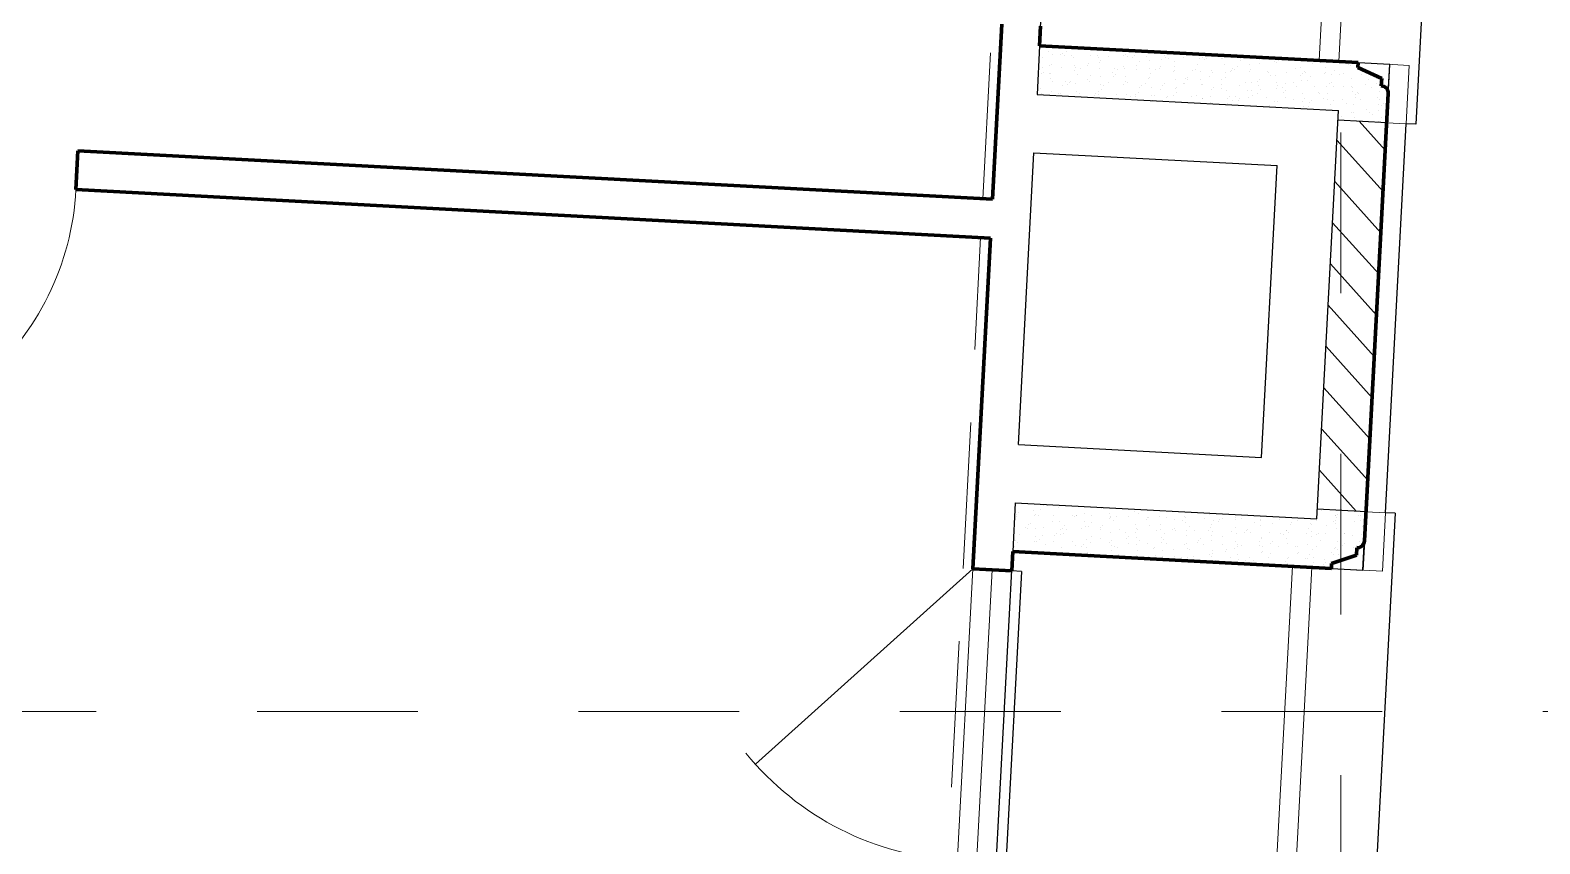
# Model space of a CAD drawing. Extents: x -66 to 9312, y 2290 to 8156.
# Drawn here: x 6829.6 to 6984.5, y 5355.7 to 5439.3 of the extents above; entities that cross this region are included whole.
import ezdxf

# ---------------------------------------------------------------- set-up
doc = ezdxf.new("R2010")
doc.units = 0
doc.header["$LTSCALE"] = 120
doc.header["$MEASUREMENT"] = 0
doc.linetypes.add('HIDDEN', pattern=[0.375, 0.125, -0.125, 0.125])
doc.linetypes.add('HIDDEN2', pattern=[0.1875, 0.125, -0.0625])
doc.layers.get('0').update_dxf_attribs({"linetype": 'CONTINUOUS'})
for name, color, linetype, lineweight in [('A-Clng', 161, 'HIDDEN2', 15), ('A-Detl-05', 8, 'CONTINUOUS', 5), ('A-Flor-Strs', 11, 'CONTINUOUS', 20), ('A-Wall', 50, 'CONTINUOUS', 70), ('A-Wall-Blow', 30, 'CONTINUOUS', 25), ('A-Wall-Comp', 22, 'CONTINUOUS', 25), ('A-Wall-Patt', 12, 'CONTINUOUS', 20)]:
    doc.layers.add(name, color=color, linetype=linetype, lineweight=lineweight)
doc.layers.add('Area', color=164, linetype='CONTINUOUS', lineweight=25, plot=False)
doc.layers.add('GRID', color=254, linetype='HIDDEN')

msp = doc.modelspace()

# ---------------------------------------------------------------- linework, layer by layer
at = {"color": 0, "linetype": 'ByBlock'}
for p, q in [((6975.84, 5505.52), (6971.81, 5429.62)), ((6971.81, 5429.62), (6970.81, 5429.68)), ((6969.69, 5389.68), (6965.66, 5313.79)), ((6969.69, 5389.68), (6968.69, 5389.73)), ((6931.32, 5383.71), (6928.14, 5323.79)), ((6931.32, 5383.71), (6930.32, 5383.76))]:
    msp.add_line(p, q, dxfattribs=at)
at = {"color": 0, "linetype": 'ByBlock', "lineweight": -2}
msp.add_line((6926.32, 5383.97), (6904.02, 5363.91), dxfattribs=at)
at = {"color": 8, "linetype": 'ByBlock', "lineweight": 5}
for centre, radius, start, end in [((6806.3, 5424.39), 28, 264.0949, 356.9609), ((6926.32, 5383.97), 30, 219.0949, 266.9609)]:
    msp.add_arc(centre, radius, start, end, dxfattribs=at)
at = {"layer": 'A-Clng', "color": 7}
for p, q in [((6927.34, 5421.97), (6935.61, 5577.75)), ((6920.55, 5294.15), (6927.13, 5417.98))]:
    msp.add_line(p, q, dxfattribs=at)
at = {"layer": 'A-Detl-05', "color": 7}
for p, q in [((6965.89, 5435.95), (6971.13, 5435.67)), ((6970.81, 5429.68), (6971.13, 5435.67)), ((6970.81, 5429.68), (6968.81, 5429.78)), ((6968.69, 5389.73), (6966.69, 5389.84)), ((6968.69, 5389.73), (6968.37, 5383.74)), ((6926.32, 5383.97), (6923.14, 5324.05)), ((6928.32, 5383.86), (6925.14, 5323.95)), ((6963.13, 5384.02), (6968.37, 5383.74))]:
    msp.add_line(p, q, dxfattribs=at)
at = {"layer": 'A-Flor-Strs', "color": 7}
for p, q in [((6961.89, 5436.16), (6965.28, 5500.07)), ((6963.89, 5436.05), (6967.28, 5499.96)), ((6955.74, 5320.32), (6959.13, 5384.23)), ((6957.74, 5320.21), (6961.13, 5384.13))]:
    msp.add_line(p, q, dxfattribs=at)
at = {"layer": 'A-Wall', "color": 7}
for p, q in [((6929.29, 5439.89), (6928.34, 5421.92)), ((6933.29, 5439.68), (6933.18, 5437.68)), ((6933.18, 5437.68), (6965.89, 5435.95)), ((6965.86, 5435.45), (6965.89, 5435.95)), ((6965.86, 5435.45), (6968.3, 5434.32)), ((6968.26, 5433.57), (6968.3, 5434.32)), ((6966.53, 5386.84), (6968.97, 5432.78)), ((6834.47, 5426.9), (6834.26, 5422.91)), ((6834.47, 5426.9), (6928.34, 5421.92)), ((6834.26, 5422.91), (6928.13, 5417.92)), ((6928.13, 5417.92), (6926.32, 5383.97)), ((6930.42, 5385.76), (6930.32, 5383.76)), ((6930.42, 5385.76), (6963.13, 5384.02)), ((6963.16, 5384.52), (6965.7, 5385.38)), ((6965.74, 5386.13), (6965.7, 5385.38)), ((6926.32, 5383.97), (6930.32, 5383.76)), ((6963.16, 5384.52), (6963.13, 5384.02))]:
    msp.add_line(p, q, dxfattribs=at)
for centre, start, end in [((6968.22, 5432.82), 356.9608, 86.9608), ((6965.78, 5386.88), 266.9609, 356.9609)]:
    msp.add_arc(centre, 0.75, start, end, dxfattribs=at)
at = {"layer": 'A-Wall-Blow', "color": 7, "linetype": 'Continuous'}
for p, q in [((6968.97, 5432.78), (6969.13, 5435.77)), ((6968.69, 5389.73), (6970.81, 5429.68)), ((6966.53, 5386.84), (6966.37, 5383.85))]:
    msp.add_line(p, q, dxfattribs=at)
at = {"layer": 'A-Wall-Comp', "color": 7}
for p, q in [((6933.18, 5437.68), (6932.92, 5432.69)), ((6932.92, 5432.69), (6963.87, 5431.05)), ((6961.65, 5389.1), (6963.87, 5431.05)), ((6968.81, 5429.78), (6963.82, 5430.05)), ((6931.01, 5396.74), (6932.6, 5426.7)), ((6932.6, 5426.7), (6957.56, 5425.37)), ((6955.97, 5395.41), (6957.56, 5425.37)), ((6931.01, 5396.74), (6955.97, 5395.41)), ((6930.69, 5390.75), (6930.42, 5385.76)), ((6930.69, 5390.75), (6961.65, 5389.1)), ((6966.69, 5389.84), (6961.7, 5390.1))]:
    msp.add_line(p, q, dxfattribs=at)
at = {"layer": 'A-Wall-Patt', "color": 7}
for p, q in [((6933.44, 5436.43), (6933.44, 5436.43)), ((6934.01, 5437.57), (6934.01, 5437.57)), ((6934.05, 5437.05), (6934.05, 5437.05)), ((6934.51, 5436.75), (6934.51, 5436.75)), ((6935.36, 5436.75), (6935.36, 5436.75)), ((6935.53, 5436.92), (6935.53, 5436.92)), ((6935.69, 5436.7), (6935.69, 5436.7)), ((6935.98, 5437.11), (6935.98, 5437.11)), ((6936.44, 5436.71), (6936.44, 5436.71)), ((6936.67, 5436.47), (6936.67, 5436.47)), ((6938.24, 5437.37), (6938.24, 5437.37)), ((6938.36, 5436.67), (6938.36, 5436.67)), ((6939.08, 5436.65), (6939.08, 5436.65)), ((6939.18, 5437.26), (6939.18, 5437.26)), ((6939.25, 5436.45), (6939.25, 5436.45)), ((6940.29, 5436.63), (6940.29, 5436.63)), ((6941.8, 5436.71), (6941.8, 5436.71)), ((6941.96, 5436.81), (6941.96, 5436.81)), ((6942.22, 5436.59), (6942.22, 5436.59)), ((6942.74, 5436.49), (6942.74, 5436.49)), ((6942.92, 5436.67), (6942.92, 5436.67)), ((6944.15, 5436.55), (6944.15, 5436.55)), ((6945.71, 5436.29), (6945.71, 5436.29)), ((6946, 5436.69), (6946, 5436.69)), ((6946.07, 5436.51), (6946.07, 5436.51)), ((6946.46, 5436.39), (6946.46, 5436.39)), ((6946.93, 5436.93), (6946.93, 5436.93)), ((6948, 5436.47), (6948, 5436.47)), ((6949.55, 5436.38), (6949.55, 5436.38)), ((6949.93, 5436.44), (6949.93, 5436.44)), ((6950.31, 5436.41), (6950.31, 5436.41)), ((6951.86, 5436.4), (6951.86, 5436.4)), ((6951.97, 5436.39), (6951.97, 5436.39)), ((6953.78, 5436.36), (6953.78, 5436.36)), ((6955.71, 5436.32), (6955.71, 5436.32)), ((6956.01, 5436.28), (6956.01, 5436.28)), ((6957.64, 5436.28), (6957.64, 5436.28)), ((6933.15, 5436.03), (6933.15, 5436.03)), ((6933.37, 5434.8), (6933.37, 5434.8)), ((6933.5, 5435.45), (6933.5, 5435.45)), ((6933.55, 5434.97), (6933.55, 5434.97)), ((6934.16, 5435.68), (6934.16, 5435.68)), ((6934.22, 5434.87), (6934.22, 5434.87)), ((6934.33, 5434.79), (6934.33, 5434.79)), ((6934.39, 5435.8), (6934.39, 5435.8)), ((6935.43, 5435.41), (6935.43, 5435.41)), ((6936.73, 5435.66), (6936.73, 5435.66)), ((6936.78, 5435.13), (6936.78, 5435.13)), ((6936.87, 5435.46), (6936.87, 5435.46)), ((6937.36, 5435.37), (6937.36, 5435.37)), ((6938.06, 5435.65), (6938.06, 5435.65)), ((6938.23, 5435.82), (6938.23, 5435.82)), ((6939.28, 5435.33), (6939.28, 5435.33)), ((6939.29, 5435.92), (6939.29, 5435.92)), ((6939.41, 5436.14), (6939.41, 5436.14)), ((6940.62, 5434.94), (6940.62, 5434.94)), ((6940.91, 5435.34), (6940.91, 5435.34)), ((6941.21, 5435.29), (6941.21, 5435.29)), ((6941.78, 5435.55), (6941.78, 5435.55)), ((6941.91, 5435.35), (6941.91, 5435.35)), ((6943.14, 5435.25), (6943.14, 5435.25)), ((6943.16, 5435.61), (6943.16, 5435.61)), ((6943.45, 5436.02), (6943.45, 5436.02)), ((6944.42, 5436.14), (6944.42, 5436.14)), ((6944.49, 5435.32), (6944.49, 5435.32)), ((6944.53, 5434.8), (6944.53, 5434.8)), ((6945.07, 5435.21), (6945.07, 5435.21)), ((6945.44, 5435.39), (6945.44, 5435.39)), ((6945.62, 5435.57), (6945.62, 5435.57)), ((6946.88, 5435.05), (6946.88, 5435.05)), ((6946.99, 5435.17), (6946.99, 5435.17)), ((6947, 5436.11), (6947, 5436.11)), ((6947.04, 5435.59), (6947.04, 5435.59)), ((6948.92, 5435.13), (6948.92, 5435.13)), ((6949.16, 5435.29), (6949.16, 5435.29)), ((6949.43, 5435.72), (6949.43, 5435.72)), ((6949.66, 5435.01), (6949.66, 5435.01)), ((6950.13, 5436.24), (6950.13, 5436.24)), ((6950.85, 5435.1), (6950.85, 5435.1)), ((6950.92, 5434.93), (6950.92, 5434.93)), ((6952.17, 5435.8), (6952.17, 5435.8)), ((6952.24, 5434.98), (6952.24, 5434.98)), ((6952.78, 5435.06), (6952.78, 5435.06)), ((6952.83, 5435.13), (6952.83, 5435.13)), ((6953.01, 5435.31), (6953.01, 5435.31)), ((6953.18, 5435.2), (6953.18, 5435.2)), ((6953.47, 5435.6), (6953.47, 5435.6)), ((6953.85, 5436.14), (6953.85, 5436.14)), ((6954.7, 5435.02), (6954.7, 5435.02)), ((6954.75, 5435.77), (6954.75, 5435.77)), ((6954.79, 5435.25), (6954.79, 5435.25)), ((6955.72, 5435.87), (6955.72, 5435.87)), ((6956.55, 5435.03), (6956.55, 5435.03)), ((6956.63, 5434.98), (6956.63, 5434.98)), ((6957.3, 5436.04), (6957.3, 5436.04)), ((6957.52, 5435.98), (6957.52, 5435.98)), ((6957.69, 5436.16), (6957.69, 5436.16)), ((6958.56, 5434.94), (6958.56, 5434.94)), ((6959.44, 5435.31), (6959.44, 5435.31)), ((6959.57, 5436.24), (6959.57, 5436.24)), ((6959.92, 5435.46), (6959.92, 5435.46)), ((6960.22, 5434.88), (6960.22, 5434.88)), ((6960.39, 5435.05), (6960.39, 5435.05)), ((6960.49, 5434.9), (6960.49, 5434.9)), ((6961.24, 5435.88), (6961.24, 5435.88)), ((6961.98, 5435.98), (6961.98, 5435.98)), ((6962.41, 5434.86), (6962.41, 5434.86)), ((6962.5, 5435.43), (6962.5, 5435.43)), ((6962.54, 5434.91), (6962.54, 5434.91)), ((6963.19, 5434.78), (6963.19, 5434.78)), ((6963.48, 5435.19), (6963.48, 5435.19)), ((6963.94, 5434.78), (6963.94, 5434.78)), ((6964.34, 5434.82), (6964.34, 5434.82)), ((6964.9, 5435.73), (6964.9, 5435.73)), ((6965.05, 5435.7), (6965.05, 5435.7)), ((6965.08, 5435.9), (6965.08, 5435.9)), ((6965.73, 5435.45), (6965.73, 5435.45)), ((6966.27, 5434.78), (6966.27, 5434.78)), ((6933.28, 5433.32), (6933.28, 5433.32)), ((6934.26, 5434.34), (6934.26, 5434.34)), ((6934.46, 5434.05), (6934.46, 5434.05)), ((6935.53, 5433.59), (6935.53, 5433.59)), ((6935.82, 5434), (6935.82, 5434)), ((6936.07, 5433.7), (6936.07, 5433.7)), ((6936.25, 5433.87), (6936.25, 5433.87)), ((6936.39, 5434.01), (6936.39, 5434.01)), ((6936.88, 5433.77), (6936.88, 5433.77)), ((6937.09, 5434.7), (6937.09, 5434.7)), ((6938.08, 5434.26), (6938.08, 5434.26)), ((6938.32, 5433.97), (6938.32, 5433.97)), ((6938.37, 5434.67), (6938.37, 5434.67)), ((6939.4, 5434.56), (6939.4, 5434.56)), ((6939.46, 5433.74), (6939.46, 5433.74)), ((6939.5, 5433.22), (6939.5, 5433.22)), ((6939.79, 5433.6), (6939.79, 5433.6)), ((6940.25, 5433.93), (6940.25, 5433.93)), ((6940.76, 5434.54), (6940.76, 5434.54)), ((6940.94, 5434.72), (6940.94, 5434.72)), ((6941.8, 5433.7), (6941.8, 5433.7)), ((6941.97, 5434.53), (6941.97, 5434.53)), ((6942.01, 5434.01), (6942.01, 5434.01)), ((6942.17, 5433.89), (6942.17, 5433.89)), ((6943.46, 5433.44), (6943.46, 5433.44)), ((6943.64, 5433.62), (6943.64, 5433.62)), ((6944.1, 5433.85), (6944.1, 5433.85)), ((6944.34, 5434.37), (6944.34, 5434.37)), ((6944.48, 5434.44), (6944.48, 5434.44)), ((6944.63, 5433.43), (6944.63, 5433.43)), ((6945.55, 5433.17), (6945.55, 5433.17)), ((6945.84, 5433.58), (6945.84, 5433.58)), ((6946.03, 5433.81), (6946.03, 5433.81)), ((6947.15, 5434.22), (6947.15, 5434.22)), ((6947.18, 5433.34), (6947.18, 5433.34)), ((6947.21, 5433.4), (6947.21, 5433.4)), ((6947.96, 5433.77), (6947.96, 5433.77)), ((6948.09, 5433.85), (6948.09, 5433.85)), ((6948.14, 5434.29), (6948.14, 5434.29)), ((6948.32, 5434.46), (6948.32, 5434.46)), ((6948.38, 5434.26), (6948.38, 5434.26)), ((6949.72, 5434.19), (6949.72, 5434.19)), ((6949.76, 5433.67), (6949.76, 5433.67)), ((6949.88, 5433.73), (6949.88, 5433.73)), ((6950.63, 5434.52), (6950.63, 5434.52)), ((6950.85, 5433.19), (6950.85, 5433.19)), ((6951.02, 5433.36), (6951.02, 5433.36)), ((6951.81, 5433.69), (6951.81, 5433.69)), ((6951.81, 5433.28), (6951.81, 5433.28)), ((6951.87, 5434.19), (6951.87, 5434.19)), ((6952.28, 5434.46), (6952.28, 5434.46)), ((6953.74, 5433.65), (6953.74, 5433.65)), ((6954.35, 5433.96), (6954.35, 5433.96)), ((6954.9, 5433.88), (6954.9, 5433.88)), ((6955.53, 5434.03), (6955.53, 5434.03)), ((6955.66, 5433.62), (6955.66, 5433.62)), ((6955.71, 5434.21), (6955.71, 5434.21)), ((6956.9, 5434.63), (6956.9, 5434.63)), ((6957.41, 5434.67), (6957.41, 5434.67)), ((6957.47, 5433.86), (6957.47, 5433.86)), ((6957.51, 5433.33), (6957.51, 5433.33)), ((6957.59, 5433.58), (6957.59, 5433.58)), ((6958.1, 5433.43), (6958.1, 5433.43)), ((6958.39, 5433.84), (6958.39, 5433.84)), ((6959.25, 5433.93), (6959.25, 5433.93)), ((6959.52, 5433.54), (6959.52, 5433.54)), ((6959.99, 5434.65), (6959.99, 5434.65)), ((6960.03, 5434.12), (6960.03, 5434.12)), ((6960.65, 5434.11), (6960.65, 5434.11)), ((6960.94, 5434.51), (6960.94, 5434.51)), ((6961.45, 5433.5), (6961.45, 5433.5)), ((6962.65, 5433.55), (6962.65, 5433.55)), ((6962.92, 5433.78), (6962.92, 5433.78)), ((6963.1, 5433.95), (6963.1, 5433.95)), ((6963.37, 5433.46), (6963.37, 5433.46)), ((6964.37, 5433.54), (6964.37, 5433.54)), ((6965.16, 5434.34), (6965.16, 5434.34)), ((6965.22, 5433.52), (6965.22, 5433.52)), ((6965.3, 5433.42), (6965.3, 5433.42)), ((6966.64, 5433.68), (6966.64, 5433.68)), ((6966.91, 5434.22), (6966.91, 5434.22)), ((6967.23, 5433.38), (6967.23, 5433.38)), ((6967.6, 5434.62), (6967.6, 5434.62)), ((6967.74, 5434.31), (6967.74, 5434.31)), ((6967.78, 5433.78), (6967.78, 5433.78)), ((6968.41, 5433.43), (6968.41, 5433.43)), ((6932.99, 5432.92), (6932.99, 5432.92)), ((6933.4, 5432.83), (6933.4, 5432.83)), ((6934.37, 5432.98), (6934.37, 5432.98)), ((6935.11, 5432.75), (6935.11, 5432.75)), ((6935.32, 5432.79), (6935.32, 5432.79)), ((6936.95, 5432.95), (6936.95, 5432.95)), ((6937.25, 5432.75), (6937.25, 5432.75)), ((6938.77, 5432.6), (6938.77, 5432.6)), ((6938.95, 5432.77), (6938.95, 5432.77)), ((6939.18, 5432.72), (6939.18, 5432.72)), ((6939.25, 5433.03), (6939.25, 5433.03)), ((6941.11, 5432.68), (6941.11, 5432.68)), ((6942.12, 5432.64), (6942.12, 5432.64)), ((6942.5, 5432.5), (6942.5, 5432.5)), ((6943, 5432.5), (6943, 5432.5)), ((6943.03, 5432.64), (6943.03, 5432.64)), ((6943.29, 5432.91), (6943.29, 5432.91)), ((6944.7, 5432.61), (6944.7, 5432.61)), ((6944.74, 5432.09), (6944.74, 5432.09)), ((6944.96, 5432.6), (6944.96, 5432.6)), ((6946.16, 5432.34), (6946.16, 5432.34)), ((6946.34, 5432.52), (6946.34, 5432.52)), ((6946.89, 5432.56), (6946.89, 5432.56)), ((6947.25, 5432.88), (6947.25, 5432.88)), ((6948.82, 5432.52), (6948.82, 5432.52)), ((6949.27, 5432.61), (6949.27, 5432.61)), ((6949.87, 5432.3), (6949.87, 5432.3)), ((6949.88, 5432.24), (6949.88, 5432.24)), ((6950.74, 5432.48), (6950.74, 5432.48)), ((6950.76, 5431.82), (6950.76, 5431.82)), ((6952.38, 5433.09), (6952.38, 5433.09)), ((6952.45, 5432.28), (6952.45, 5432.28)), ((6952.49, 5431.75), (6952.49, 5431.75)), ((6952.67, 5432.44), (6952.67, 5432.44)), ((6953.02, 5432.09), (6953.02, 5432.09)), ((6953.31, 5432.49), (6953.31, 5432.49)), ((6953.55, 5432.09), (6953.55, 5432.09)), ((6953.73, 5432.26), (6953.73, 5432.26)), ((6954.57, 5433.09), (6954.57, 5433.09)), ((6954.6, 5432.4), (6954.6, 5432.4)), ((6954.96, 5433.07), (6954.96, 5433.07)), ((6955, 5432.54), (6955, 5432.54)), ((6955.56, 5432.76), (6955.56, 5432.76)), ((6955.85, 5433.17), (6955.85, 5433.17)), ((6956.52, 5432.36), (6956.52, 5432.36)), ((6957.27, 5431.99), (6957.27, 5431.99)), ((6957.62, 5431.97), (6957.62, 5431.97)), ((6958.23, 5432.93), (6958.23, 5432.93)), ((6958.41, 5433.11), (6958.41, 5433.11)), ((6958.45, 5432.32), (6958.45, 5432.32)), ((6959.28, 5432.2), (6959.28, 5432.2)), ((6960.13, 5432.76), (6960.13, 5432.76)), ((6960.2, 5431.94), (6960.2, 5431.94)), ((6960.38, 5432.28), (6960.38, 5432.28)), ((6960.93, 5431.83), (6960.93, 5431.83)), ((6961.11, 5432.01), (6961.11, 5432.01)), ((6961.82, 5432.87), (6961.82, 5432.87)), ((6961.95, 5432.83), (6961.95, 5432.83)), ((6962.31, 5432.24), (6962.31, 5432.24)), ((6962.71, 5432.73), (6962.71, 5432.73)), ((6962.75, 5432.2), (6962.75, 5432.2)), ((6963.03, 5431.67), (6963.03, 5431.67)), ((6963.32, 5432.08), (6963.32, 5432.08)), ((6964.23, 5432.2), (6964.23, 5432.2)), ((6964.66, 5431.73), (6964.66, 5431.73)), ((6965.27, 5432.99), (6965.27, 5432.99)), ((6965.37, 5431.63), (6965.37, 5431.63)), ((6965.57, 5432.34), (6965.57, 5432.34)), ((6965.62, 5432.68), (6965.62, 5432.68)), ((6965.8, 5432.85), (6965.8, 5432.85)), ((6965.87, 5432.75), (6965.87, 5432.75)), ((6966.16, 5432.17), (6966.16, 5432.17)), ((6967.88, 5432.42), (6967.88, 5432.42)), ((6968.09, 5432.13), (6968.09, 5432.13)), ((6968.12, 5433.02), (6968.12, 5433.02)), ((6968.5, 5431.75), (6968.5, 5431.75)), ((6956.74, 5431.52), (6956.74, 5431.52)), ((6960.24, 5431.41), (6960.24, 5431.41)), ((6960.78, 5431.4), (6960.78, 5431.4)), ((6964.21, 5430.43), (6964.21, 5430.43)), ((6965.15, 5430.86), (6965.15, 5430.86)), ((6965.44, 5430.81), (6965.44, 5430.81)), ((6965.48, 5430.29), (6965.48, 5430.29)), ((6966.75, 5431.11), (6966.75, 5431.11)), ((6967.08, 5430.83), (6967.08, 5430.83)), ((6967.36, 5430.63), (6967.36, 5430.63)), ((6967.95, 5431.6), (6967.95, 5431.6)), ((6967.99, 5431.08), (6967.99, 5431.08)), ((6968.25, 5430.32), (6968.25, 5430.32)), ((6968.32, 5431.58), (6968.32, 5431.58)), ((6968.66, 5426.96), (6966, 5429.93)), ((6967.96, 5429.91), (6967.96, 5429.91)), ((6968.44, 5422.73), (6963.71, 5427.99)), ((6968.21, 5418.49), (6963.49, 5423.75)), ((6967.99, 5414.25), (6963.26, 5419.51)), ((6967.76, 5410.02), (6963.04, 5415.28)), ((6967.54, 5405.78), (6962.81, 5411.04)), ((6967.31, 5401.54), (6962.59, 5406.8)), ((6967.09, 5397.31), (6962.36, 5402.57)), ((6966.86, 5393.07), (6962.14, 5398.33)), ((6965.69, 5389.89), (6961.91, 5394.09)), ((6931.05, 5389.78), (6931.05, 5389.78)), ((6932.57, 5389.98), (6932.57, 5389.98)), ((6933.3, 5390.05), (6933.3, 5390.05)), ((6933.59, 5390.46), (6933.59, 5390.46)), ((6934.04, 5390.43), (6934.04, 5390.43)), ((6935.13, 5390.25), (6935.13, 5390.25)), ((6937.76, 5390.33), (6937.76, 5390.33)), ((6939.56, 5390.16), (6939.56, 5390.16)), ((6941.43, 5390.17), (6941.43, 5390.17)), ((6942.88, 5389.91), (6942.88, 5389.91)), ((6943.6, 5390.04), (6943.6, 5390.04)), ((6962.14, 5390), (6962.14, 5390)), ((6930.76, 5389.38), (6930.76, 5389.38)), ((6930.79, 5389.56), (6930.79, 5389.56)), ((6932.05, 5388.48), (6932.05, 5388.48)), ((6932.23, 5388.66), (6932.23, 5388.66)), ((6932.61, 5389.46), (6932.61, 5389.46)), ((6932.71, 5389.52), (6932.71, 5389.52)), ((6933.08, 5389.48), (6933.08, 5389.48)), ((6934.48, 5388.81), (6934.48, 5388.81)), ((6934.64, 5389.48), (6934.64, 5389.48)), ((6935.23, 5388.88), (6935.23, 5388.88)), ((6935.78, 5388.38), (6935.78, 5388.38)), ((6936.57, 5389.44), (6936.57, 5389.44)), ((6936.74, 5389.33), (6936.74, 5389.33)), ((6936.92, 5389.5), (6936.92, 5389.5)), ((6937.02, 5389.48), (6937.02, 5389.48)), ((6937.75, 5389.67), (6937.75, 5389.67)), ((6937.81, 5388.85), (6937.81, 5388.85)), ((6937.85, 5388.33), (6937.85, 5388.33)), ((6938.23, 5388.29), (6938.23, 5388.29)), ((6938.5, 5389.4), (6938.5, 5389.4)), ((6938.52, 5388.69), (6938.52, 5388.69)), ((6939.62, 5388.4), (6939.62, 5388.4)), ((6940.32, 5389.64), (6940.32, 5389.64)), ((6940.37, 5389.12), (6940.37, 5389.12)), ((6940.42, 5389.36), (6940.42, 5389.36)), ((6940.46, 5389.23), (6940.46, 5389.23)), ((6940.77, 5388.96), (6940.77, 5388.96)), ((6941.06, 5389.37), (6941.06, 5389.37)), ((6942.35, 5389.32), (6942.35, 5389.32)), ((6942.98, 5388.54), (6942.98, 5388.54)), ((6943.31, 5389.63), (6943.31, 5389.63)), ((6944.13, 5389.07), (6944.13, 5389.07)), ((6944.28, 5389.28), (6944.28, 5389.28)), ((6944.31, 5389.25), (6944.31, 5389.25)), ((6944.49, 5388.4), (6944.49, 5388.4)), ((6945.5, 5389.33), (6945.5, 5389.33)), ((6945.56, 5388.51), (6945.56, 5388.51)), ((6946.21, 5389.24), (6946.21, 5389.24)), ((6947.04, 5389.07), (6947.04, 5389.07)), ((6947.85, 5388.97), (6947.85, 5388.97)), ((6948.08, 5389.3), (6948.08, 5389.3)), ((6948.12, 5388.78), (6948.12, 5388.78)), ((6948.13, 5389.2), (6948.13, 5389.2)), ((6948.53, 5388.28), (6948.53, 5388.28)), ((6949.58, 5389.74), (6949.58, 5389.74)), ((6950.06, 5389.17), (6950.06, 5389.17)), ((6950.63, 5389.57), (6950.63, 5389.57)), ((6950.78, 5388.55), (6950.78, 5388.55)), ((6951.08, 5388.95), (6951.08, 5388.95)), ((6951.51, 5388.82), (6951.51, 5388.82)), ((6951.69, 5388.99), (6951.69, 5388.99)), ((6951.99, 5389.13), (6951.99, 5389.13)), ((6953.25, 5388.99), (6953.25, 5388.99)), ((6953.33, 5389.22), (6953.33, 5389.22)), ((6953.91, 5389.09), (6953.91, 5389.09)), ((6955.24, 5388.72), (6955.24, 5388.72)), ((6955.83, 5388.97), (6955.83, 5388.97)), ((6955.84, 5389.05), (6955.84, 5389.05)), ((6955.87, 5388.44), (6955.87, 5388.44)), ((6957.05, 5388.65), (6957.05, 5388.65)), ((6957.77, 5389.01), (6957.77, 5389.01)), ((6958.38, 5389.23), (6958.38, 5389.23)), ((6958.9, 5388.56), (6958.9, 5388.56)), ((6959.08, 5388.74), (6959.08, 5388.74)), ((6959.7, 5388.97), (6959.7, 5388.97)), ((6961, 5388.66), (6961, 5388.66)), ((6961.09, 5388.54), (6961.09, 5388.54)), ((6961.62, 5388.93), (6961.62, 5388.93)), ((6962.62, 5388.46), (6962.62, 5388.46)), ((6963.34, 5388.8), (6963.34, 5388.8)), ((6963.51, 5389.45), (6963.51, 5389.45)), ((6963.55, 5388.89), (6963.55, 5388.89)), ((6963.58, 5388.63), (6963.58, 5388.63)), ((6963.59, 5389.41), (6963.59, 5389.41)), ((6963.63, 5389.21), (6963.63, 5389.21)), ((6963.76, 5389.58), (6963.76, 5389.58)), ((6965.48, 5388.85), (6965.48, 5388.85)), ((6965.89, 5389.48), (6965.89, 5389.48)), ((6966.09, 5389.42), (6966.09, 5389.42)), ((6966.13, 5388.9), (6966.13, 5388.9)), ((6966.29, 5388.31), (6966.29, 5388.31)), ((6966.47, 5388.48), (6966.47, 5388.48)), ((6930.74, 5386.86), (6930.74, 5386.86)), ((6931.09, 5387.54), (6931.09, 5387.54)), ((6931.7, 5388.22), (6931.7, 5388.22)), ((6931.93, 5388.14), (6931.93, 5388.14)), ((6932.67, 5386.82), (6932.67, 5386.82)), ((6932.72, 5388.09), (6932.72, 5388.09)), ((6932.78, 5387.27), (6932.78, 5387.27)), ((6932.83, 5386.75), (6932.83, 5386.75)), ((6933.14, 5386.94), (6933.14, 5386.94)), ((6933.43, 5387.35), (6933.43, 5387.35)), ((6933.63, 5388.18), (6933.63, 5388.18)), ((6934.59, 5386.78), (6934.59, 5386.78)), ((6934.76, 5387.38), (6934.76, 5387.38)), ((6934.93, 5387.56), (6934.93, 5387.56)), ((6935.3, 5388.06), (6935.3, 5388.06)), ((6935.34, 5387.54), (6935.34, 5387.54)), ((6935.56, 5388.14), (6935.56, 5388.14)), ((6935.68, 5387.61), (6935.68, 5387.61)), ((6935.97, 5388.02), (6935.97, 5388.02)), ((6936.52, 5386.74), (6936.52, 5386.74)), ((6937.49, 5388.1), (6937.49, 5388.1)), ((6937.96, 5386.96), (6937.96, 5386.96)), ((6938.45, 5386.7), (6938.45, 5386.7)), ((6938.48, 5387.28), (6938.48, 5387.28)), ((6939.4, 5387.05), (6939.4, 5387.05)), ((6939.41, 5388.06), (6939.41, 5388.06)), ((6939.44, 5388.23), (6939.44, 5388.23)), ((6940.47, 5387.75), (6940.47, 5387.75)), ((6940.54, 5386.93), (6940.54, 5386.93)), ((6941.34, 5388.02), (6941.34, 5388.02)), ((6941.95, 5387.72), (6941.95, 5387.72)), ((6942.14, 5387.13), (6942.14, 5387.13)), ((6942.32, 5387.3), (6942.32, 5387.3)), ((6943.05, 5387.72), (6943.05, 5387.72)), ((6943.09, 5387.2), (6943.09, 5387.2)), ((6943.16, 5388.13), (6943.16, 5388.13)), ((6943.27, 5387.98), (6943.27, 5387.98)), ((6943.45, 5386.93), (6943.45, 5386.93)), ((6945.2, 5387.94), (6945.2, 5387.94)), ((6945.6, 5387.99), (6945.6, 5387.99)), ((6945.7, 5387.2), (6945.7, 5387.2)), ((6945.86, 5387.03), (6945.86, 5387.03)), ((6945.99, 5387.6), (6945.99, 5387.6)), ((6946.83, 5387.97), (6946.83, 5387.97)), ((6947.01, 5388.15), (6947.01, 5388.15)), ((6947.12, 5387.9), (6947.12, 5387.9)), ((6948.22, 5387.41), (6948.22, 5387.41)), ((6948.24, 5387.87), (6948.24, 5387.87)), ((6949.05, 5387.86), (6949.05, 5387.86)), ((6949.53, 5386.87), (6949.53, 5386.87)), ((6949.71, 5387.05), (6949.71, 5387.05)), ((6950.55, 5387.87), (6950.55, 5387.87)), ((6950.74, 5388.2), (6950.74, 5388.2)), ((6950.8, 5387.39), (6950.8, 5387.39)), ((6950.84, 5386.86), (6950.84, 5386.86)), ((6950.98, 5387.83), (6950.98, 5387.83)), ((6951.96, 5387.31), (6951.96, 5387.31)), ((6952.91, 5387.79), (6952.91, 5387.79)), ((6953.25, 5386.77), (6953.25, 5386.77)), ((6953.31, 5388.18), (6953.31, 5388.18)), ((6953.35, 5387.65), (6953.35, 5387.65)), ((6954.21, 5387.72), (6954.21, 5387.72)), ((6954.39, 5387.89), (6954.39, 5387.89)), ((6954.51, 5387.98), (6954.51, 5387.98)), ((6954.83, 5387.75), (6954.83, 5387.75)), ((6955.71, 5386.78), (6955.71, 5386.78)), ((6955.97, 5387.08), (6955.97, 5387.08)), ((6956, 5387.19), (6956, 5387.19)), ((6956.76, 5387.71), (6956.76, 5387.71)), ((6957.09, 5386.79), (6957.09, 5386.79)), ((6957.94, 5387.62), (6957.94, 5387.62)), ((6958.26, 5387.46), (6958.26, 5387.46)), ((6958.49, 5387.87), (6958.49, 5387.87)), ((6958.55, 5387.86), (6958.55, 5387.86)), ((6958.55, 5387.05), (6958.55, 5387.05)), ((6958.69, 5387.67), (6958.69, 5387.67)), ((6960.62, 5387.63), (6960.62, 5387.63)), ((6960.8, 5388.13), (6960.8, 5388.13)), ((6961.06, 5387.84), (6961.06, 5387.84)), ((6961.1, 5387.32), (6961.1, 5387.32)), ((6961.6, 5387.46), (6961.6, 5387.46)), ((6961.78, 5387.64), (6961.78, 5387.64)), ((6961.98, 5386.89), (6961.98, 5386.89)), ((6962.54, 5387.59), (6962.54, 5387.59)), ((6963.62, 5388.11), (6963.62, 5388.11)), ((6963.72, 5386.74), (6963.72, 5386.74)), ((6964.47, 5387.55), (6964.47, 5387.55)), ((6964.52, 5387.57), (6964.52, 5387.57)), ((6965.32, 5387.36), (6965.32, 5387.36)), ((6966.02, 5386.77), (6966.02, 5386.77)), ((6966.24, 5387.53), (6966.24, 5387.53)), ((6966.3, 5386.71), (6966.3, 5386.71)), ((6966.4, 5387.51), (6966.4, 5387.51)), ((6930.6, 5386.27), (6930.6, 5386.27)), ((6930.89, 5386.67), (6930.89, 5386.67)), ((6933.79, 5386.44), (6933.79, 5386.44)), ((6934.32, 5385.7), (6934.32, 5385.7)), ((6935.45, 5386.17), (6935.45, 5386.17)), ((6935.45, 5385.52), (6935.45, 5385.52)), ((6936.86, 5386.37), (6936.86, 5386.37)), ((6937.38, 5385.48), (6937.38, 5385.48)), ((6937.46, 5386.28), (6937.46, 5386.28)), ((6937.64, 5386.45), (6937.64, 5386.45)), ((6938.02, 5386.14), (6938.02, 5386.14)), ((6938.06, 5385.62), (6938.06, 5385.62)), ((6938.36, 5385.58), (6938.36, 5385.58)), ((6939.31, 5385.45), (6939.31, 5385.45)), ((6940.34, 5385.35), (6940.34, 5385.35)), ((6940.38, 5386.66), (6940.38, 5386.66)), ((6940.58, 5386.41), (6940.58, 5386.41)), ((6940.61, 5385.85), (6940.61, 5385.85)), ((6940.9, 5386.26), (6940.9, 5386.26)), ((6941.18, 5386.18), (6941.18, 5386.18)), ((6941.24, 5385.41), (6941.24, 5385.41)), ((6942.3, 5386.62), (6942.3, 5386.62)), ((6943.15, 5386.52), (6943.15, 5386.52)), ((6943.16, 5385.37), (6943.16, 5385.37)), ((6943.2, 5385.84), (6943.2, 5385.84)), ((6944.23, 5386.58), (6944.23, 5386.58)), ((6944.33, 5385.29), (6944.33, 5385.29)), ((6944.84, 5386.02), (6944.84, 5386.02)), ((6945.02, 5386.2), (6945.02, 5386.2)), ((6945.09, 5385.33), (6945.09, 5385.33)), ((6945.71, 5386.63), (6945.71, 5386.63)), ((6945.77, 5385.81), (6945.77, 5385.81)), ((6945.81, 5385.28), (6945.81, 5385.28)), ((6946.16, 5386.54), (6946.16, 5386.54)), ((6946.88, 5385.96), (6946.88, 5385.96)), ((6947.02, 5385.29), (6947.02, 5385.29)), ((6948.09, 5386.5), (6948.09, 5386.5)), ((6948.29, 5386.6), (6948.29, 5386.6)), ((6948.33, 5386.07), (6948.33, 5386.07)), ((6948.37, 5385.17), (6948.37, 5385.17)), ((6948.57, 5385.92), (6948.57, 5385.92)), ((6948.95, 5385.25), (6948.95, 5385.25)), ((6949.42, 5386.63), (6949.42, 5386.63)), ((6950.01, 5386.46), (6950.01, 5386.46)), ((6950.63, 5385.44), (6950.63, 5385.44)), ((6950.87, 5385.21), (6950.87, 5385.21)), ((6950.92, 5385.84), (6950.92, 5385.84)), ((6950.95, 5385.5), (6950.95, 5385.5)), ((6951.94, 5386.42), (6951.94, 5386.42)), ((6952.23, 5385.77), (6952.23, 5385.77)), ((6952.41, 5385.94), (6952.41, 5385.94)), ((6952.8, 5385.17), (6952.8, 5385.17)), ((6953.17, 5386.11), (6953.17, 5386.11)), ((6953.46, 5386.52), (6953.46, 5386.52)), ((6953.46, 5386.29), (6953.46, 5386.29)), ((6953.52, 5385.47), (6953.52, 5385.47)), ((6953.87, 5386.38), (6953.87, 5386.38)), ((6955.8, 5386.35), (6955.8, 5386.35)), ((6955.95, 5385.67), (6955.95, 5385.67)), ((6956.04, 5386.26), (6956.04, 5386.26)), ((6956.08, 5385.74), (6956.08, 5385.74)), ((6956.89, 5385.54), (6956.89, 5385.54)), ((6956.92, 5386.62), (6956.92, 5386.62)), ((6957.72, 5386.31), (6957.72, 5386.31)), ((6958.59, 5386.53), (6958.59, 5386.53)), ((6958.7, 5385.16), (6958.7, 5385.16)), ((6959.43, 5386.22), (6959.43, 5386.22)), ((6959.62, 5385.51), (6959.62, 5385.51)), ((6959.65, 5386.27), (6959.65, 5386.27)), ((6959.8, 5385.69), (6959.8, 5385.69)), ((6960.64, 5386.52), (6960.64, 5386.52)), ((6960.93, 5385.43), (6960.93, 5385.43)), ((6961.21, 5385.95), (6961.21, 5385.95)), ((6961.27, 5385.13), (6961.27, 5385.13)), ((6961.58, 5386.23), (6961.58, 5386.23)), ((6963.18, 5385.69), (6963.18, 5385.69)), ((6963.34, 5385.41), (6963.34, 5385.41)), ((6963.47, 5386.1), (6963.47, 5386.1)), ((6963.51, 5386.19), (6963.51, 5386.19)), ((6963.79, 5385.92), (6963.79, 5385.92)), ((6963.83, 5385.4), (6963.83, 5385.4)), ((6964.3, 5386.36), (6964.3, 5386.36)), ((6964.48, 5386.53), (6964.48, 5386.53)), ((6965.43, 5386.15), (6965.43, 5386.15)), ((6965.73, 5386.37), (6965.73, 5386.37)), ((6943.88, 5385.08), (6943.88, 5385.08)), ((6947.55, 5384.92), (6947.55, 5384.92)), ((6947.72, 5385.1), (6947.72, 5385.1)), ((6951.01, 5384.68), (6951.01, 5384.68)), ((6951.27, 5384.82), (6951.27, 5384.82)), ((6953.56, 5384.95), (6953.56, 5384.95)), ((6954.35, 5384.87), (6954.35, 5384.87)), ((6954.73, 5385.13), (6954.73, 5385.13)), ((6954.93, 5384.67), (6954.93, 5384.67)), ((6955.11, 5384.84), (6955.11, 5384.84)), ((6956.66, 5385.09), (6956.66, 5385.09)), ((6958.1, 5384.35), (6958.1, 5384.35)), ((6958.39, 5384.75), (6958.39, 5384.75)), ((6958.58, 5385.05), (6958.58, 5385.05)), ((6958.65, 5384.57), (6958.65, 5384.57)), ((6958.76, 5384.34), (6958.76, 5384.34)), ((6960.51, 5385.01), (6960.51, 5385.01)), ((6960.64, 5385.02), (6960.64, 5385.02)), ((6961.32, 5384.61), (6961.32, 5384.61)), ((6962.32, 5384.41), (6962.32, 5384.41)), ((6962.44, 5384.97), (6962.44, 5384.97)), ((6962.5, 5384.59), (6962.5, 5384.59)), ((6964.37, 5384.93), (6964.37, 5384.93))]:
    msp.add_line(p, q, dxfattribs=at)
at = {"layer": 'Area', "color": 7}
for p, q in [((6933.18, 5437.68), (6936.57, 5501.59)), ((6969.13, 5435.77), (6933.18, 5437.68)), ((6966.37, 5383.85), (6969.13, 5435.77)), ((6927.03, 5321.84), (6930.42, 5385.76)), ((6930.42, 5385.76), (6966.37, 5383.85))]:
    msp.add_line(p, q, dxfattribs=at)
at = {"layer": 'GRID', "color": 252, "linetype": 'HIDDEN', "lineweight": 0, "ltscale": 1.1}
for p, q in [((6964.1, 8002.79), (6964.1, 2881.53)), ((87.85, 5369.33), (9158.65, 5369.33))]:
    msp.add_line(p, q, dxfattribs=at)

doc.saveas('drawing.dxf')
